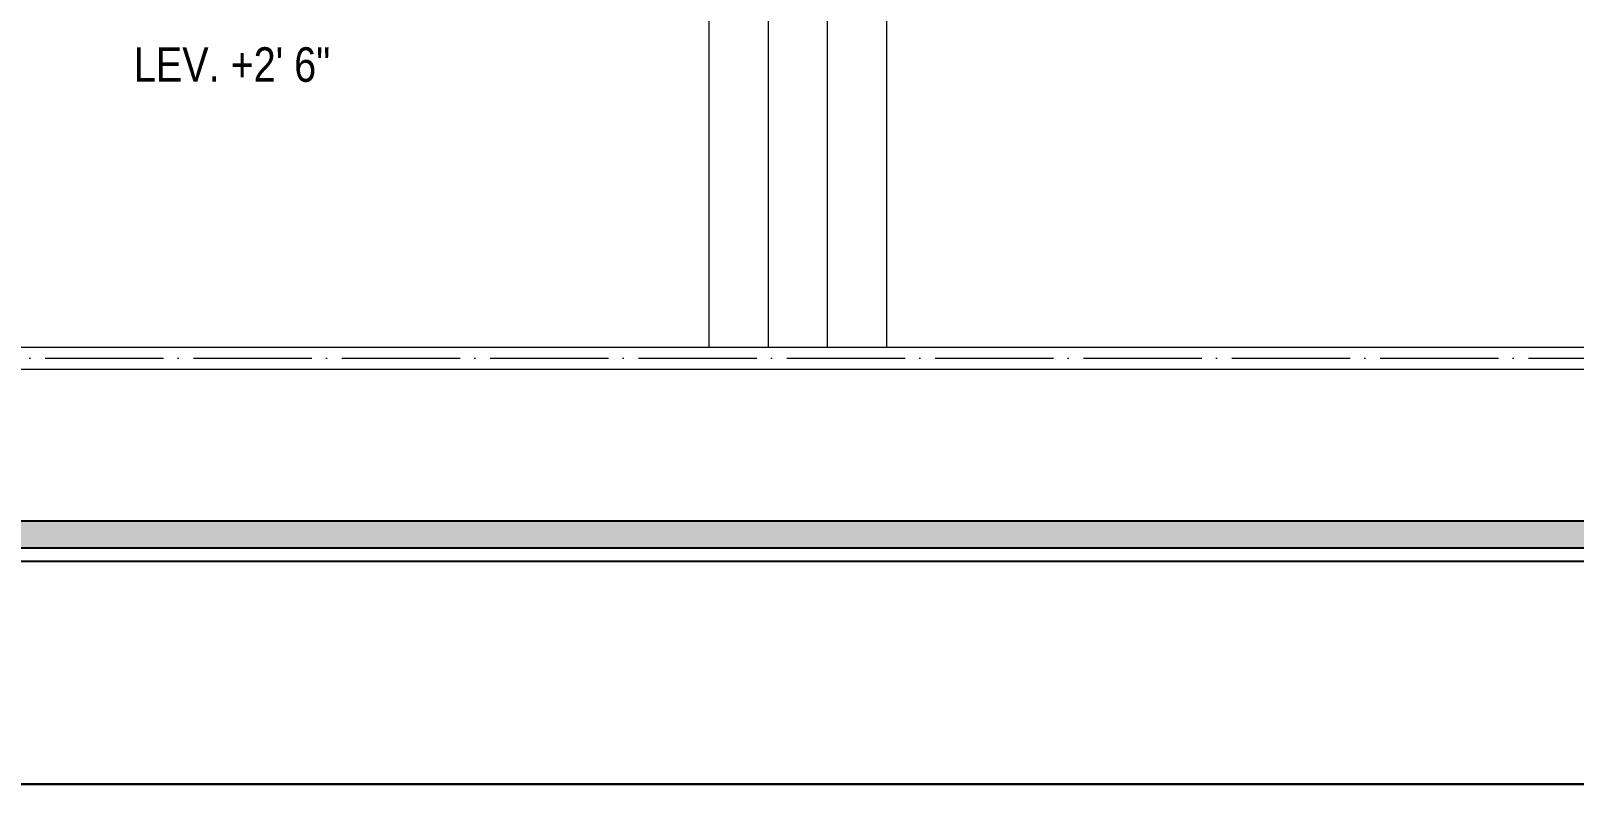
# Model space of a CAD drawing. Header units: millimetres. Extents: x 56222 to 3066687, y -650199 to -121287.
# Drawn here: x 147494.3 to 147807.4, y -177588 to -177435.1 of the extents above; entities that cross this region are included whole.
import ezdxf

# ---------------------------------------------------------------- set-up
doc = ezdxf.new("R2010")
doc.units = ezdxf.units.MM
doc.header["$MEASUREMENT"] = 0
doc.linetypes.add('ACAD_ISO04W100', pattern=[30, 24, -3, 0, -3])
for name, color, linetype, lineweight in [('GROUND FLOOR', 7, 'Continuous', 9), ('NAME PLATE', 7, 'Continuous', 25), ('XX~SLAB ( BEAM )~ ( DIM )', 7, 'Continuous', 9)]:
    doc.layers.add(name, color=color, linetype=linetype, lineweight=lineweight)
doc.layers.add('GROUND FLOOR  ( Text )', color=251, linetype='Continuous')
doc.styles.add("Cn_BT_0'-0", font='swissc.ttf')

# ---------------------------------------------------------------- blocks, each defined once
blk = doc.blocks.new('LAYOUT FILE')
at = {"layer": 'NAME PLATE', "true_color": 0xd39e00}
h = blk.add_hatch(color=42, dxfattribs=at)
h.paths.add_polyline_path([(3346889.83, -513806.18), (3346889.83, -514260.7), (3347535.56, -514260.7), (3347535.56, -513806.18)])
h.paths.add_polyline_path([(3346894.36, -513810.71), (3347531.03, -513810.71), (3347531.03, -514256.17), (3346894.36, -514256.17)], flags=16)
at = {"layer": 'NAME PLATE', "color": 42, "true_color": 0xd39e00}
for points in [[(3346887.56, -513803.91), (3347537.83, -513803.91), (3347537.83, -514262.96), (3346887.56, -514262.96)], [(3346889.83, -513806.18), (3347535.56, -513806.18), (3347535.56, -514260.7), (3346889.83, -514260.7)], [(3346894.36, -513810.71), (3347531.03, -513810.71), (3347531.03, -514256.17), (3346894.36, -514256.17)]]:
    blk.add_lwpolyline(points, close=True, dxfattribs=at)

msp = doc.modelspace()

# ---------------------------------------------------------------- linework, layer by layer
at = {"layer": 'GROUND FLOOR'}
for p, q in [((147631.8913, -177387.0426), (147631.8913, -177499.2926)), ((147643.8913, -177387.0426), (147643.8913, -177499.2926)), ((147655.8913, -177387.0426), (147655.8913, -177499.2926)), ((147667.8913, -177387.0426), (147667.8913, -177499.2926)), ((147409.1413, -177499.2926), (147904.8913, -177499.2926)), ((147404.6413, -177503.7926), (147904.8913, -177503.7926))]:
    msp.add_line(p, q, dxfattribs=at)
at = {"layer": 'GROUND FLOOR', "color": 1, "linetype": 'ACAD_ISO04W100'}
msp.add_lwpolyline([(147904.8913, -177039.0426), (147406.8913, -177039.0426), (147406.8913, -177501.5426), (147904.8913, -177501.5426)], dxfattribs=at)
at = {"layer": 'XX~SLAB ( BEAM )~ ( DIM )', "color": 244, "lineweight": 30, "true_color": 0x991b1e}
msp.add_lwpolyline([(150032.5975, -176934.95), (147249.7124, -176934.95), (147249.7124, -177588.0074), (150032.5975, -177588.0074)], close=True, dxfattribs=at)

# ---------------------------------------------------------------- block references
at = {"layer": 'NAME PLATE', "lineweight": 0, "xscale": 1.209046105522275, "yscale": 1.209046105522275, "zscale": 1.209046105522275}
msp.add_blockref('LAYOUT FILE', (-3899229.1641, 444224.8067, 0.1256), dxfattribs=at)

# ---------------------------------------------------------------- texts
at = {"layer": 'GROUND FLOOR  ( Text )', "color": 1, "insert": (147535.1346, -177441.974), "char_height": 7, "attachment_point": 5, "style": "Cn_BT_0'-0"}
msp.add_mtext('LEV. +2\' 6"', dxfattribs=at)

doc.saveas('drawing.dxf')
